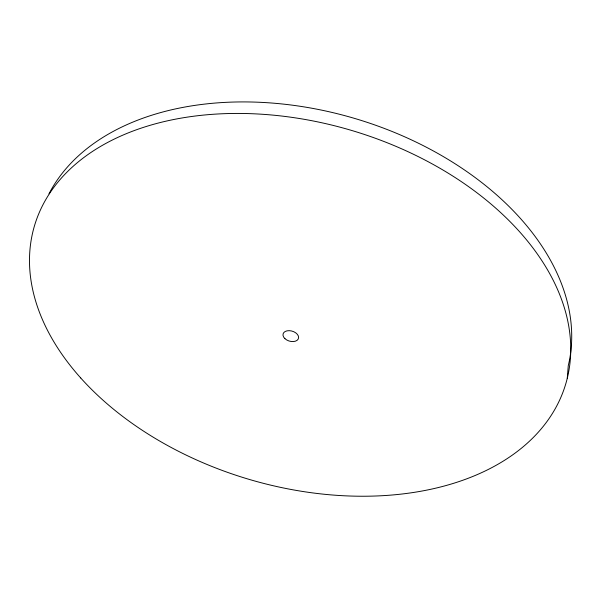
<?xml version="1.0" encoding="UTF-8"?>
<svg xmlns="http://www.w3.org/2000/svg" width="600" height="600" viewBox="0 0 600 600"><rect width="100%" height="100%" fill="white"/><g stroke="black" fill="none" stroke-linecap="round" stroke-linejoin="round"><path stroke-width="0.9" d="M567.278 378.248L568.252 365.76A274.522 182.295 16.6 0 0 367.447 122.438A274.522 182.295 16.6 0 0 48.99 193.815M80.73 377.985A277.14 181.83 16.6 0 0 547.035 421.44A277.14 181.83 16.6 0 0 272.603 115.087A277.14 181.83 16.6 0 0 80.73 377.985M284.947 338.67A8.018 5.175 16.6 0 0 298.222 339.045A8.018 5.175 16.6 0 0 289.215 330.668A8.018 5.175 16.6 0 0 284.947 338.67"/></g></svg>
